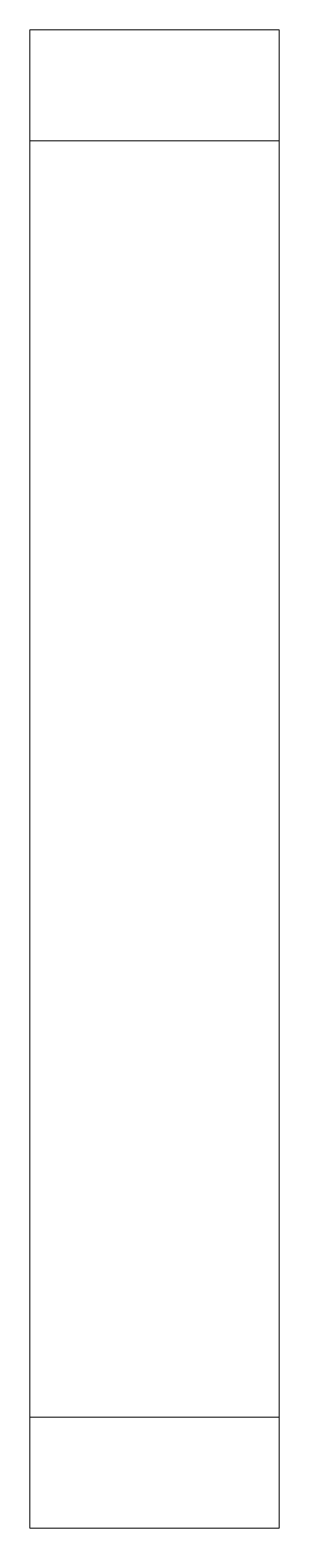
# Paper-space layout '_Derecha' of a CAD drawing. Header units: millimetres. Extents: x -9 to 0, y -27 to 27.
import ezdxf

# ---------------------------------------------------------------- set-up
doc = ezdxf.new("R2010")
doc.units = ezdxf.units.MM

psp = doc.layouts.new('_Derecha')

# ---------------------------------------------------------------- linework, layer by layer
at = {"color": 7, "linetype": 'Continuous', "lineweight": 15}
for p, q in [((-9, 27), (0, 27)), ((-9, -27), (-9, 27)), ((0, -27), (0, 27)), ((-9, 23), (0, 23)), ((-9, -23), (0, -23)), ((-9, -27), (0, -27))]:
    psp.add_line(p, q, dxfattribs=at)

doc.saveas('drawing.dxf')
